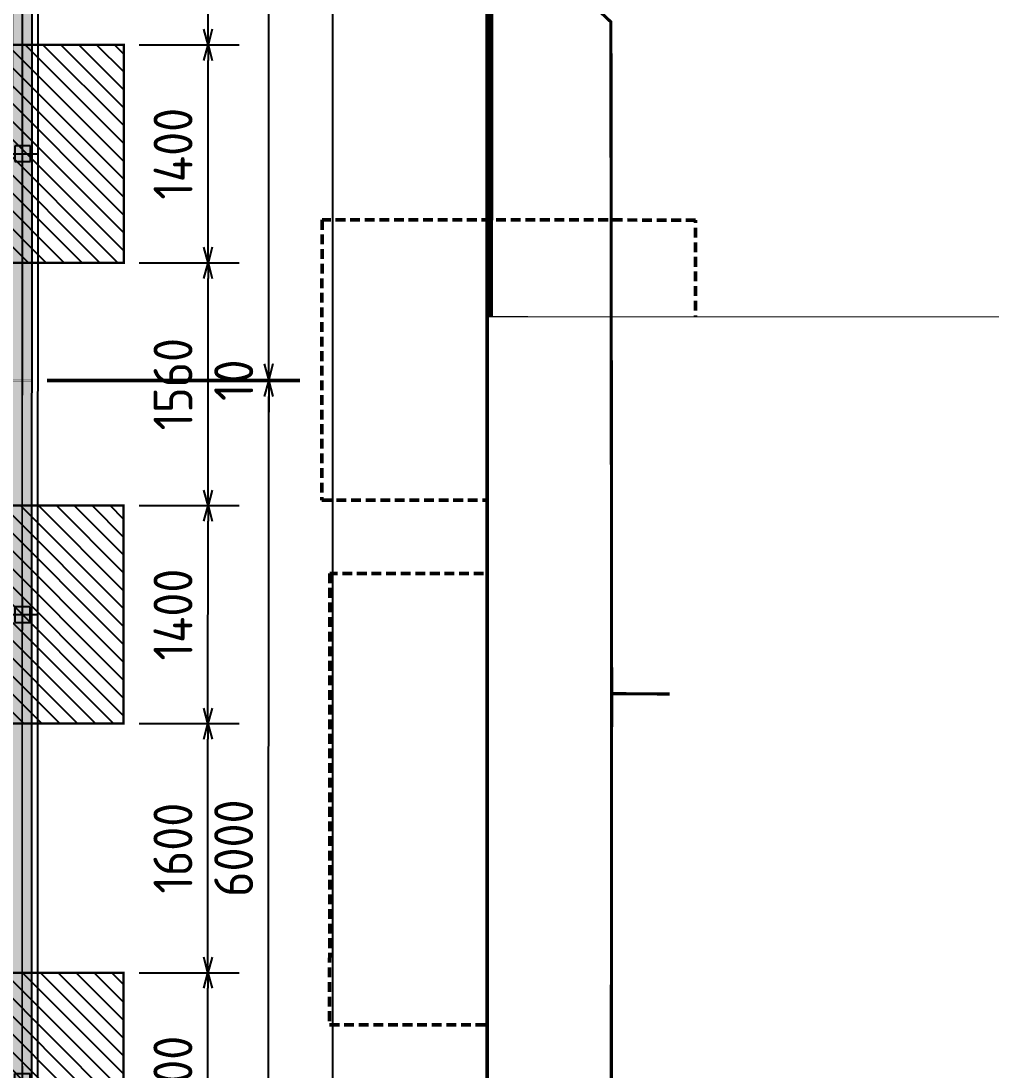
# Model space of a CAD drawing. Header units: centimetres. Extents: x -6122352 to 6876996, y -1694241 to 2592194.
# Drawn here: x 218930 to 225161, y -28529 to -21785 of the extents above; entities that cross this region are included whole.
import ezdxf
from ezdxf.xclip import XClip

# ---------------------------------------------------------------- set-up
doc = ezdxf.new("R2010")
doc.units = ezdxf.units.CM
doc.header["$MEASUREMENT"] = 0
doc.header["$XCLIPFRAME"] = 2
doc.header["$PDMODE"] = 66
doc.header["$PDSIZE"] = 100
for name, pattern in [('CENTER', [2, 1.25, -0.25, 0.25, -0.25]), ('DASHED2', [0.375, 0.25, -0.125]), ('XR-AR-END-SETTING OUT PLAN$0$23261-XR-AR-SI-GF$0$HIDDEN', [0.375, 0.25, -0.125]), ('XR-AR-END-SETTING OUT PLAN$0$23585-XR-AR-END-GROUND FLOOR$0$23261-XR-AR-SI-GF$0$HIDDEN', [0.375, 0.25, -0.125]), ('XR-AR-END-SETTING OUT PLAN$0$23585-XR-AR-END-GROUND FLOOR$0$945-4P-1-101-GROUND FLOOR PLAN$0$XR-MIDDLE-GROUND FLOOR PLAN$0$HIDDEN2', [0.1875, 0.125, -0.0625]), ('XR-AR-END-SETTING OUT PLAN$0$23585-XR-AR-END-GROUND FLOOR$0$XR-END-GROUND FLOOR PLAN$0$HIDDEN2', [0.1875, 0.125, -0.0625])]:
    doc.linetypes.add(name, pattern=pattern)
doc.layers.get('Defpoints').update_dxf_attribs({"color": 255, "linetype": 'CENTER'})
for name, color, linetype in [('00-MI-DIM', 7, 'Continuous'), ('23585-XR-AR-BOUNDARY WALLS AND SETBACKS$0$setback', 7, 'XR-AR-END-SETTING OUT PLAN$0$23261-XR-AR-SI-GF$0$HIDDEN'), ('@MI-FOOTINGS', 7, 'Continuous'), ('@MI-MEP', 7, 'Continuous'), ('@MI-REF LAYER', 7, 'Continuous'), ('@MI-TYPE-02', 6, 'Continuous'), ('B_TH_4', 7, 'Continuous'), ('XR-AR-END-SETTING OUT PLAN$0$23585-XR-AR-END-GROUND FLOOR$0$A-Flor-Strs', 1, 'Continuous')]:
    doc.layers.add(name, color=color, linetype=linetype)
doc.layers.add('08-Compound Wall-2', color=6, linetype='Continuous', lineweight=25, true_color=0xff00ff)
doc.layers.add('23585-XR-AR-DAMAC PLOT LIMITS$0$1-End units', color=7, linetype='Continuous', lineweight=5, true_color=0xf8991e)
for name, color, linetype, lineweight in [('@ Foundations', 4, 'DASHED2', 50), ('A-ANNO-TEXT', 3, 'Continuous', 25), ('XR-AR-END-SETTING OUT PLAN$0$23585-XR-AR-END-GROUND FLOOR$0$A-DOOR-FULL', 1, 'Continuous', 9), ('XR-AR-END-SETTING OUT PLAN$0$23585-XR-AR-END-GROUND FLOOR$0$A-FLOR-OVHD', 9, 'XR-AR-END-SETTING OUT PLAN$0$23585-XR-AR-END-GROUND FLOOR$0$23261-XR-AR-SI-GF$0$HIDDEN', 15), ('XR-AR-END-SETTING OUT PLAN$0$23585-XR-AR-END-GROUND FLOOR$0$A-GLAZ-SILL', 8, 'Continuous', 5), ('XR-AR-END-SETTING OUT PLAN$0$23585-XR-AR-END-GROUND FLOOR$0$A-GLAZ-WNDO', 232, 'Continuous', 9), ('XR-AR-END-SETTING OUT PLAN$0$23585-XR-AR-END-GROUND FLOOR$0$A-WALL', 7, 'Continuous', 30), ('XR-AR-END-SETTING OUT PLAN$0$23585-XR-AR-END-GROUND FLOOR$0$S-COLS', 51, 'Continuous', 40), ('XR-AR-END-SETTING OUT PLAN$0$23585-XR-AR-END-GROUND FLOOR$0$S-COLS-PATT', 8, 'Continuous', 5)]:
    doc.layers.add(name, color=color, linetype=linetype, lineweight=lineweight)
doc.styles.add('Schueco-BEMSTIL', font='isocpeur.ttf', dxfattribs={"width": 0.9})
doc.dimstyles.new('MI- JWC-TXT-2.5 MM', dxfattribs={"dimscale": 1.5, "dimtxt": 2.5, "dimasz": 1, "dimexe": 2, "dimexo": 1, "dimgap": 1, "dimtad": 1, "dimdec": 0, "dimdsep": 46, "dimtxsty": 'Schueco-BEMSTIL', "dimblk": 'OPEN30', "dimcen": 0, "dimdle": 2, "dimclrd": 140, "dimclre": 8, "dimclrt": 40, "dimadec": 0, "dimazin": 2, "dimtfac": 1, "dimtdec": 0, "dimtix": 1, "dimtmove": 2, "dimatfit": 3, "dimldrblk": 'OPEN', "dimfxl": 2, "dimlwd": -1, "dimlwe": -1, "dimarcsym": 0})

# ---------------------------------------------------------------- blocks, each defined once
blk = doc.blocks.new('23585-XR-AR-BOUNDARY WALLS AND SETBACKS')
at = {"layer": '08-Compound Wall-2'}
blk.add_lwpolyline([(496553.0610478169, 2769046.089837996), (496570.6823277748, 2769029.943587137), (496576.7961703418, 2769036.61605692), (496580.8495715794, 2769041.039658273), (496584.9029700587, 2769045.463456611), (496588.9565701969, 2769049.887456764), (496593.0097699189, 2769054.311056459), (496599.0550556211, 2769060.908403396), (496581.4341228426, 2769077.055282002)], dxfattribs=at)
at = {"layer": '23585-XR-AR-BOUNDARY WALLS AND SETBACKS$0$setback', "ltscale": 40, "const_width": 0.05}
blk.add_lwpolyline([(496580.6473652254, 2769073.976298682), (496576.4944421992, 2769069.443943275), (496572.4410719261, 2769065.019975719), (496568.3876262872, 2769060.59632591), (496564.3340242032, 2769056.172523637), (496560.2806491082, 2769051.748750815), (496556.1261357174, 2769047.214635852), (496570.5033332864, 2769034.040914127), (496574.6580102807, 2769038.575207643), (496578.7114474207, 2769042.998848177), (496582.7648017814, 2769047.422598367), (496586.8184059503, 2769051.846602918), (496590.8715976098, 2769056.270193815), (496595.0251845858, 2769060.803090301), (496580.6473652254, 2769073.976298682)], dxfattribs=at)
blk = doc.blocks.new('A$C9d9485f6')
at = {"layer": 'A-ANNO-TEXT', "rotation": 312.4881850805905}
blk.add_blockref('23585-XR-AR-BOUNDARY WALLS AND SETBACKS', (-2377088.534775567, -1504219.252137818), dxfattribs=at)
blk = doc.blocks.new('23585-XR-AR-DAMAC PLOT LIMITS')
at = {"layer": '23585-XR-AR-DAMAC PLOT LIMITS$0$1-End units', "color": 251, "true_color": 0x636466}
for points in [[(496570.6885000002, 2769029.802300001), (496552.9933000002, 2769046.015900001), (496559.1747000003, 2769052.7621), (496576.8699000003, 2769036.5485)], [(496564.5071, 2769023.0559), (496546.8119000001, 2769039.2697), (496552.9933000002, 2769046.015900001), (496570.6885000002, 2769029.802300001)]]:
    blk.add_lwpolyline(points, close=True, dxfattribs=at)
blk = doc.blocks.new('A$Cf093b529')
at = {"layer": 'A-ANNO-TEXT'}
blk.add_blockref('23585-XR-AR-DAMAC PLOT LIMITS', (-495391.9901121984, -2768603.441896566), dxfattribs=at)
blk = doc.blocks.new('*U35')
for points in [[(91, -5.684341886080801e-14), (41, -5.684341886080801e-14), (41, 1021), (91, 1021)], [(0, 0), (38, -5.684341886080801e-14), (38, -50), (50, -50), (50, -249.999999999997), (0, -249.999999999997)], [(1100, 2.842170943040401e-14), (1062, -2.842170943040401e-14), (1062, -49.99999999999997), (1050, -49.99999999999997), (1050, -249.999999999997), (1100, -249.999999999997)]]:
    blk.add_lwpolyline(points, close=True)
at = {"color": 8, "linetype": 'XR-AR-END-SETTING OUT PLAN$0$23585-XR-AR-END-GROUND FLOOR$0$XR-END-GROUND FLOOR PLAN$0$HIDDEN2'}
blk.add_arc((41, -5.684341886080801e-14), 1021, 1.594950045944486e-15, 90, dxfattribs=at)
at = {"layer": 'XR-AR-END-SETTING OUT PLAN$0$23585-XR-AR-END-GROUND FLOOR$0$A-GLAZ-SILL', "linetype": 'XR-AR-END-SETTING OUT PLAN$0$23585-XR-AR-END-GROUND FLOOR$0$945-4P-1-101-GROUND FLOOR PLAN$0$XR-MIDDLE-GROUND FLOOR PLAN$0$HIDDEN2', "ltscale": 3}
blk.add_lwpolyline([(0, 0), (1100, 0), (1100, -249.999999999997), (0, -249.999999999997)], close=True, dxfattribs=at)
blk = doc.blocks.new('*U37')
for points in [[(91, -5.684341886080801e-14), (41, -5.684341886080801e-14), (41, 1021), (91, 1021)], [(0, 0), (38, -5.684341886080801e-14), (38, -50), (50, -50), (50, -109.9999999801787), (0, -109.9999999801787)], [(1100, 2.842170943040401e-14), (1062, -2.842170943040401e-14), (1062, -49.99999999999997), (1050, -49.99999999999997), (1050, -109.9999999801786), (1100, -109.9999999801786)]]:
    blk.add_lwpolyline(points, close=True)
at = {"color": 8, "linetype": 'XR-AR-END-SETTING OUT PLAN$0$23585-XR-AR-END-GROUND FLOOR$0$XR-END-GROUND FLOOR PLAN$0$HIDDEN2'}
blk.add_arc((41, -5.684341886080801e-14), 1021, 1.594950045944486e-15, 90, dxfattribs=at)
at = {"layer": 'XR-AR-END-SETTING OUT PLAN$0$23585-XR-AR-END-GROUND FLOOR$0$A-GLAZ-SILL', "linetype": 'XR-AR-END-SETTING OUT PLAN$0$23585-XR-AR-END-GROUND FLOOR$0$945-4P-1-101-GROUND FLOOR PLAN$0$XR-MIDDLE-GROUND FLOOR PLAN$0$HIDDEN2', "ltscale": 3}
blk.add_lwpolyline([(0, 0), (1100, 0), (1100, -109.9999999801786), (0, -109.9999999801786)], close=True, dxfattribs=at)
blk = doc.blocks.new('XR-AR-END-SETTING OUT PLAN$0$23585-XR-AR-END-GROUND FLOOR$0$A$C75a8815d')
at = {"layer": 'XR-AR-END-SETTING OUT PLAN$0$23585-XR-AR-END-GROUND FLOOR$0$S-COLS', "color": 252, "lineweight": 30}
for points in [[(-0.02841067314147949, 3499.999932765961), (-0.02841019630432129, 2699.999933242798), (249.9715893268585, 2699.999932765961), (249.9715902805328, 3499.999933004379)], [(3.814697265625e-06, 0.001664876937866211), (3.814697265625e-06, 550.001665353775), (250.0000038146973, 550.0016646385193), (250.0000038146973, 0.001665115356445312)]]:
    blk.add_lwpolyline(points, close=True, dxfattribs=at)
blk = doc.blocks.new('XR-AR-END-SETTING OUT PLAN')
at = {"layer": 'XR-AR-END-SETTING OUT PLAN$0$23585-XR-AR-END-GROUND FLOOR$0$A-FLOR-OVHD', "color": 8}
blk.add_line((3200.106140449643, 10249.99855422974), (3200.106631532311, 8999.99834060669), dxfattribs=at)
at = {"layer": 'XR-AR-END-SETTING OUT PLAN$0$23585-XR-AR-END-GROUND FLOOR$0$A-FLOR-OVHD', "color": 8, "ltscale": 5}
for p, q in [((4150.149359419942, 9210.30683708191), (3250.158987239003, 9610.350899219513)), ((3250.158987298608, 9210.306836605072), (4150.149360194802, 9610.350899219513))]:
    blk.add_line(p, q, dxfattribs=at)
blk.add_lwpolyline([(3250.158987298608, 9210.306836605072), (4150.149359419942, 9210.30683708191), (4150.149360194802, 9610.350899219513), (3250.158987239003, 9610.350899219513)], close=True, dxfattribs=at)
at = {"layer": 'XR-AR-END-SETTING OUT PLAN$0$23585-XR-AR-END-GROUND FLOOR$0$A-Flor-Strs', "color": 8}
for p, q in [((3000.102111771703, 10249.9985537529), (3000.102079167962, 8999.993498325348)), ((3300.102112427354, 10249.99855422974), (3300.102079108357, 8999.99349784851)), ((3300.102093592286, 9549.99603509903), (3171.357380345464, 9681.451865673065)), ((3000.102095738053, 9549.996026039124), (3300.102093592286, 9549.99603509903)), ((3300.102093592286, 9549.99603509903), (3171.35738016665, 9418.540202617645))]:
    blk.add_line(p, q, dxfattribs=at)
at = {"layer": 'XR-AR-END-SETTING OUT PLAN$0$23585-XR-AR-END-GROUND FLOOR$0$A-GLAZ-SILL', "color": 8}
blk.add_line((3250.100986972451, 6049.997144699097), (3250.10133947432, 8199.998291492462), dxfattribs=at)
at = {"layer": 'XR-AR-END-SETTING OUT PLAN$0$23585-XR-AR-END-GROUND FLOOR$0$A-GLAZ-WNDO', "color": 8}
for p, q in [((3000.101339235902, 8199.998291015625), (3000.101339116693, 8149.998291015625)), ((3150.100986912847, 6099.997143745422), (3150.101339116693, 8199.998291015625)), ((3150.101339116693, 8199.998291015625), (3150.101339295506, 8149.998290538788)), ((3150.101339295506, 8149.998290538788), (3000.101339116693, 8149.998291015625)), ((3000.101213410497, 7447.998108863831), (3000.101213350892, 7497.998109340668)), ((3000.101213350892, 7497.998109340668), (3150.101213827729, 7497.998108386993)), ((3150.101213827729, 7497.998108386993), (3150.101213887334, 7447.998108863831)), ((3150.101213887334, 7447.998108863831), (3000.101213410497, 7447.998108863831)), ((3000.100987270474, 6746.998107910156), (3000.100986436009, 6796.998108863831)), ((3000.100986436009, 6796.998108863831), (3150.100987270474, 6796.998108863831)), ((3150.100986376405, 6746.998108863831), (3000.100987270474, 6746.998107910156)), ((3150.100987270474, 6796.998108863831), (3150.100986376405, 6746.998108863831)), ((3000.100986972451, 6049.997144699097), (3000.100986972451, 6099.997144699097)), ((3000.100986972451, 6099.997144699097), (3150.100986912847, 6099.997143745422)), ((3150.100986912847, 6099.997143745422), (3150.100987151265, 6049.997144699097)), ((3000.100986972451, 6049.997144699097), (3250.100986972451, 6049.997144699097))]:
    blk.add_line(p, q, dxfattribs=at)
for points in [[(3250.122793927789, 8199.997313976288), (3000.101339235902, 8199.998291015625)], [(3000.101213350892, 7497.998109340668), (3000.101339116693, 8149.998291015625)], [(3050.101339116693, 8149.998291015625), (3050.101213350892, 7497.998108863831)], [(3000.100986972451, 6099.997144699097), (3000.101213410497, 7447.998108863831)], [(3050.101213291287, 7447.998109340668), (3050.100986912847, 6796.998107910156)], [(3050.100986853242, 6746.998108386993), (3050.1009863168, 6099.997145175934)]]:
    blk.add_lwpolyline(points, dxfattribs=at)
at = {"layer": 'XR-AR-END-SETTING OUT PLAN$0$23585-XR-AR-END-GROUND FLOOR$0$A-WALL', "color": 8}
blk.add_lwpolyline([(3850.106042101979, 10500.01968860626), (5750.107330158353, 10500.00084400177), (5750.107415214181, 10250.00188541412), (4790.107357934117, 10249.9985537529), (4790.107358291745, 10149.99855566025), (4540.107357993722, 10149.99855566025), (4540.10735835135, 10249.9985537529), (3000.102095916867, 10249.99855327606), (3000.102079048753, 11999.99910259247), (3250.104392960668, 11999.99910163879), (3250.104392841458, 11100.02067995071), (3850.106042161584, 11100.02068090439), (3850.10604198277, 10499.99947547913)], dxfattribs=at)
for points in [[(4790.1072358042, 8749.999267578125), (3250.101112738252, 8749.997854709625), (3250.123472645879, 8199.998291492462), (3000.123275354505, 8199.998291015625), (3000.100934281945, 8999.998242855072), (4540.107388034463, 8999.998847484589), (4540.107358470559, 9049.998554706573), (4790.107358232141, 9049.99855518341)], [(5650.11106570065, 8750.000054359436), (4790.107256367803, 8749.999291419983), (4790.107256188989, 8850.000108718872), (5650.111065641046, 8850.001082897186)], [(3250.12934859097, 5750.006791114807), (3250.100409820676, 5750.006854534149), (3250.100986972451, 6049.997144699097), (3000.129348531365, 6049.997144699097), (3000.129348650575, 5499.999974727631), (3250.129348769784, 5500.006791591644)], [(3250.129348710179, 5499.998108386993), (7760.105232134461, 5500.00174665451), (7760.105232253671, 5750.00045633316), (3250.129348531365, 5749.997789859772)]]:
    blk.add_lwpolyline(points, close=True, dxfattribs=at)
at = {"layer": 'XR-AR-END-SETTING OUT PLAN$0$23585-XR-AR-END-GROUND FLOOR$0$A-DOOR-FULL', "color": 8, "xscale": -1, "rotation": 270}
blk.add_blockref('*U35', (4790.107358232141, 9049.99855518341), dxfattribs=at)
at = {"layer": 'XR-AR-END-SETTING OUT PLAN$0$23585-XR-AR-END-GROUND FLOOR$0$A-DOOR-FULL', "color": 8, "xscale": 0.9090909090912127, "yscale": 0.9090909090912127, "zscale": 0.9090909090912127, "rotation": 179.9999999999999}
blk.add_blockref('*U37', (6650.111066237092, 8750.001082897186), dxfattribs=at)
at = {"layer": 'XR-AR-END-SETTING OUT PLAN$0$23585-XR-AR-END-GROUND FLOOR$0$S-COLS-PATT', "color": 8}
blk.add_blockref('XR-AR-END-SETTING OUT PLAN$0$23585-XR-AR-END-GROUND FLOOR$0$A$C75a8815d', (3000.129344239831, 5499.998310089111), dxfattribs=at)
blk = doc.blocks.new('END UNIT')
at = {"xscale": 0.001, "yscale": 0.001, "zscale": 0.001}
blk.add_blockref('XR-AR-END-SETTING OUT PLAN', (-9.150201729830158, 0), dxfattribs=at)
blk = doc.blocks.new('TH_4')
at = {"xscale": -1}
blk.add_blockref('END UNIT', (495826.3053798428, 2769130.514097063), dxfattribs=at)
blk = doc.blocks.new('A$C780da55d')
at = {"layer": 'B_TH_4', "xscale": 1.000039159572381, "yscale": 1.000039159572381, "zscale": 1.000039159572381}
blk.add_blockref('TH_4', (-495814.0704651335, -2769239.302089663), dxfattribs=at)
blk = doc.blocks.new('23585-XR-AR-MALDIVE-2$0$TH_4')
blk.add_blockref('A$C780da55d', (495794.655359471, 2769130.864096801))
at = {"layer": '@ Foundations', "linetype": 'DASHED2', "ltscale": 0.25}
for points in [[(495831.1802292943, 2769137.659569025), (495833.4802292943, 2769137.659569025), (495833.4802292943, 2769140.559569024), (495831.1802292943, 2769140.559569024)], [(495833.5302292943, 2769135.389569025), (495833.5302292943, 2769137.189569024), (495831.1302292944, 2769137.189569024), (495831.1302292944, 2769135.389569025)]]:
    blk.add_lwpolyline(points, close=True, dxfattribs=at)
blk = doc.blocks.new('A$Ce1b57c37')
at = {"color": 1, "true_color": 0xeb0000, "const_width": 0.009999999999999998}
blk.add_lwpolyline([(33.14809512952343, 3.175623714923859e-05), (27.1480902954936, 2.741534262895584e-05), (21.14795034984127, 0.0001705361064523458), (15.1480929767713, 0.0003013100940734148), (9.147940682712942, 0.0001618568785488605), (0.0007176180370151997, 0.0002176063135266304), (0, 24.00040909252129), (9.14820589730516, 24.00016884296201), (15.14792815688998, 24.00018552900292), (21.1482155630365, 24.00017752288841), (27.148220396135, 24.00018186192028), (33.1480777701363, 24.00005108956248), (42.29799145227298, 24.00001933355816), (42.29800881072879, -2.328306436538696e-10)], close=True, dxfattribs=at)
blk = doc.blocks.new('A$C13dde150')
at = {"color": 1, "true_color": 0xeb0000, "const_width": 0.009999999999999998}
blk.add_lwpolyline([(33.15021809656173, 0.0001124746631830931), (27.15021326486021, 7.498334161937237e-05), (21.15020843036473, 3.749155439436436e-05), (15.15020359819755, 2.328306436538696e-10), (9.150063649751246, 0.0001099668443202972), (0.0001499662175774574, 9.116600267589092e-05), (4.656612873077393e-10, 24.00011049862951), (9.150061142165214, 24.0002644143533), (15.15006597619504, 24.00030190637335), (21.15020592324436, 24.00019193836488), (27.15021075727418, 24.0002294301521), (33.15021558944136, 24.00026692147367), (42.29998181248084, 24.00015060743317), (42.3001317800954, 0.000131275737658143)], close=True, dxfattribs=at)
blk = doc.blocks.new('A$C112ef4d4')
at = {"color": 1, "true_color": 0xeb0000, "const_width": 0.01}
blk.add_lwpolyline([(37.1698325475445, -20.28184755099937), (31.16982771351468, -20.28185189189389), (25.16968776786234, -20.28170877089724), (19.16983039479237, -20.28157799737528), (13.16967810073402, -20.28171745035797), (4.022455036058091, -20.281661700923), (4.021737418021075, 3.718529785517603), (13.16994331532624, 3.71828953595832), (19.16966557491105, 3.718306221533567), (25.16995298105758, 3.718298215884715), (31.16995781415608, 3.71830255491659), (37.16981518815737, 3.718171782325953), (46.31972887029406, 3.718140026554465), (46.31974622921553, -20.28187930723652)], close=True, dxfattribs=at)
blk = doc.blocks.new('A$Cf127e03c')
at = {"color": 1, "true_color": 0xeb0000, "const_width": 0.01}
blk.add_lwpolyline([(33.1502180963289, 1.061272465158254), (27.15021326416172, 1.06123497383669), (21.15020842989907, 1.061197482049465), (15.15020359773189, 1.061159990727901), (9.150063649518415, 1.061269957572222), (0.0001499659847468138, 1.061251156497747), (0, 25.06127048935741), (9.150061142165214, 25.06142440484837), (15.15006597596221, 25.06146189710125), (21.15020592254587, 25.06135192885995), (27.15021075680852, 25.06138942064717), (33.15021558920853, 25.06142691196874), (42.29998181224801, 25.06131059816107), (42.30013177986257, 1.061291266232729)], close=True, dxfattribs=at)
blk = doc.blocks.new('_Open30')
at = {"color": 0, "linetype": 'ByBlock', "lineweight": -2}
for p, q in [((-1, 0.26794919), (0, 0)), ((0, 0), (-1, -0.26794919)), ((0, 0), (-1, 0))]:
    blk.add_line(p, q, dxfattribs=at)
blk = doc.blocks.new('*D969')
at = {"layer": '00-MI-DIM', "color": 8, "transparency": 16777216}
for p, q in [((436954.0152528339, -155180.2610541204), (438577.6375002023, -155180.5519623827)), ((436952.9402184869, -161180.2609578122), (438576.5624659396, -161180.5518660744))]:
    blk.add_line(p, q, dxfattribs=at)
at = {"layer": '00-MI-DIM', "color": 140, "transparency": 16777216}
blk.add_line((438376.5803863876, -161080.5160332042), (438377.6195861748, -155280.5161263021), dxfattribs=at)
at = {"layer": 'Defpoints', "color": 0, "transparency": 16777216}
for p in [(436854.015254439, -155180.2431368827), (438377.6375034126, -155180.5161279073), (436852.940220092, -161180.2430405745)]:
    blk.add_point(p, dxfattribs=at)
at = {"layer": '00-MI-DIM', "color": 140, "transparency": 16777216, "xscale": 100, "yscale": 100, "zscale": 100}
for p, rotation in [((438377.6375034126, -155180.5161279073), 89.98973417893167), ((438376.5624691499, -161180.516031599), 269.9897341789317)]:
    blk.add_blockref('_Open30', p, dxfattribs=dict(at, rotation=rotation))
at = {"layer": '00-MI-DIM', "color": 40, "transparency": 16777216, "insert": (438152.0999898928, -158180.4757659896), "char_height": 250, "attachment_point": 5, "rotation": 89.98973417893166, "style": 'Schueco-BEMSTIL'}
blk.add_mtext('6000', dxfattribs=at)
blk = doc.blocks.new('_Open')
at = {"color": 0, "linetype": 'ByBlock', "lineweight": -2}
for p, q in [((-1, 0.1666666666666667), (0, 0)), ((-1, -0.1666666666666667), (0, 0)), ((0, 0), (-1, 0))]:
    blk.add_line(p, q, dxfattribs=at)
blk = doc.blocks.new('*D970')
at = {"layer": '00-MI-DIM', "color": 140, "transparency": 16777216}
for p, q in [((438377.6572124162, -155070.5161296729), (438377.6751296539, -154970.5161312781)), ((438377.6375034548, -155180.5161279073), (438377.6392951785, -155170.5161280678)), ((438377.619586217, -155280.5161263021), (438377.6016689793, -155380.516124697))]:
    blk.add_line(p, q, dxfattribs=at)
at = {"layer": '00-MI-DIM', "color": 8, "transparency": 16777216}
for p, q in [((436954.0170445581, -155170.2610542809), (438577.6392919683, -155170.5519625432)), ((436954.015252834, -155180.2610541204), (438577.6375002445, -155180.5519623827))]:
    blk.add_line(p, q, dxfattribs=at)
at = {"layer": 'Defpoints', "color": 0, "transparency": 16777216}
for p in [(436854.0170461632, -155170.2431370432), (438377.6392951785, -155170.5161280678), (436854.0152544391, -155180.2431368827)]:
    blk.add_point(p, dxfattribs=at)
at = {"layer": '00-MI-DIM', "color": 140, "transparency": 16777216, "xscale": 100, "yscale": 100, "zscale": 100}
for p, rotation in [((438377.6392951785, -155170.5161280678), 269.9897341789317), ((438377.6375034548, -155180.5161279073), 89.98973417893167)]:
    blk.add_blockref('_Open30', p, dxfattribs=dict(at, rotation=rotation))
at = {"layer": '00-MI-DIM', "color": 40, "transparency": 16777216, "insert": (438152.6384029282, -155175.4758142027), "char_height": 250, "attachment_point": 5, "rotation": 89.98973417893166, "style": 'Schueco-BEMSTIL'}
blk.add_mtext('10', dxfattribs=at)
blk = doc.blocks.new('*D971')
at = {"layer": '00-MI-DIM', "color": 8, "transparency": 16777216}
for p, q in [((436955.3637810465, -149270.2052058329), (438578.6964190672, -149270.4960622052)), ((436954.017044558, -155170.261054281), (438577.6392920095, -155170.5519625432))]:
    blk.add_line(p, q, dxfattribs=at)
at = {"layer": '00-MI-DIM', "color": 140, "transparency": 16777216}
blk.add_line((438377.6572124575, -155070.516129673), (438378.6785050397, -149370.4602261246), dxfattribs=at)
at = {"layer": 'Defpoints', "color": 0, "transparency": 16777216}
for p in [(436855.3637826517, -149270.1872885952), (438378.6964222774, -149270.4602277298), (436854.0170461631, -155170.2431370433)]:
    blk.add_point(p, dxfattribs=at)
at = {"layer": '00-MI-DIM', "color": 140, "transparency": 16777216, "xscale": 100, "yscale": 100, "zscale": 100}
for p, rotation in [((438378.6964222774, -149270.4602277298), 89.98973417893167), ((438377.6392952198, -155170.5161280678), 269.9897341789317)]:
    blk.add_blockref('_Open30', p, dxfattribs=dict(at, rotation=rotation))
at = {"layer": '00-MI-DIM', "color": 40, "transparency": 16777216, "insert": (438153.1678623602, -152220.4478641353), "char_height": 250, "attachment_point": 5, "rotation": 89.98973417893166, "style": 'Schueco-BEMSTIL'}
blk.add_mtext('5900', dxfattribs=at)
blk = doc.blocks.new('*D972')
at = {"layer": '00-MI-DIM', "color": 8, "transparency": 16777216}
for p, q in [((436895.3779130885, -149271.1944580374), (438990.7380413861, -149271.5698886985)), ((436886.5042159107, -197271.618946779), (438982.1376910816, -197271.9944264163))]:
    blk.add_line(p, q, dxfattribs=at)
at = {"layer": '00-MI-DIM', "color": 140, "transparency": 16777216}
blk.add_line((438782.1556115296, -197171.958593546), (438790.7201273586, -149371.534052618), dxfattribs=at)
at = {"layer": 'Defpoints', "color": 0, "transparency": 16777216}
for p in [(436795.3779146937, -149271.1765407997), (438790.7380445963, -149271.5340542231), (436786.5042175158, -197271.6010295413)]:
    blk.add_point(p, dxfattribs=at)
at = {"layer": '00-MI-DIM', "color": 140, "transparency": 16777216, "xscale": 100, "yscale": 100, "zscale": 100}
for p, rotation in [((438790.7380445963, -149271.5340542231), 89.98973417893167), ((438782.1376942919, -197271.9585919409), 269.9897341789317)]:
    blk.add_blockref('_Open30', p, dxfattribs=dict(at, rotation=rotation))
at = {"layer": '00-MI-DIM', "color": 40, "transparency": 16777216, "insert": (438561.4378730557, -173271.7060092971), "char_height": 250, "attachment_point": 5, "rotation": 89.98973417893166, "style": 'Schueco-BEMSTIL'}
blk.add_mtext('48000', dxfattribs=at)
blk = doc.blocks.new('T2-FOOTING PLAN')
at = {"layer": '@MI-FOOTINGS', "transparency": 33554679}
h = blk.add_hatch(dxfattribs=at)
h.set_pattern_fill('ANSI31', color=8, scale=650)
h.set_pattern_definition([(45, (0, 0), (-57.45242597140699, 57.45242597140699), [])])
h.paths.add_polyline_path([(-700, 650), (700, 650), (700, -650), (-700, -650)])
at = {"layer": '@MI-FOOTINGS', "color": 160, "true_color": 0x3340f0, "const_width": 15}
blk.add_lwpolyline([(-700, 650), (700, 650), (700, -650), (-700, -650)], close=True, dxfattribs=at)
at = {"layer": '@MI-FOOTINGS', "color": 30}
blk.add_point((0, 0), dxfattribs=at)
blk = doc.blocks.new('*D979')
at = {"layer": '00-MI-DIM', "color": 8, "transparency": 16777216}
for p, q in [((437544.9368868746, -158980.3670259081), (438186.7976774952, -158980.4820296336)), ((437544.686045527, -160380.3670034362), (438186.5468361672, -160380.4820071617))]:
    blk.add_line(p, q, dxfattribs=at)
at = {"layer": '00-MI-DIM', "color": 140, "transparency": 16777216}
blk.add_line((437986.5647566152, -160280.4461742914), (437986.7797634677, -159080.446193553), dxfattribs=at)
at = {"layer": 'Defpoints', "color": 0, "transparency": 16777216}
for p in [(437444.9368884797, -158980.3491086704), (437986.7976807054, -158980.4461951581), (437444.6860471321, -160380.3490861985)]:
    blk.add_point(p, dxfattribs=at)
at = {"layer": '00-MI-DIM', "color": 140, "transparency": 16777216, "xscale": 100, "yscale": 100, "zscale": 100}
for p, rotation in [((437986.7976807054, -158980.4461951581), 89.98973417893167), ((437986.5468393775, -160380.4461726863), 269.9897341789317)]:
    blk.add_blockref('_Open30', p, dxfattribs=dict(at, rotation=rotation))
at = {"layer": '00-MI-DIM', "color": 40, "transparency": 16777216, "insert": (437761.672263653, -159680.4058701373), "char_height": 250, "attachment_point": 5, "rotation": 89.98973417893166, "style": 'Schueco-BEMSTIL'}
blk.add_mtext('1400', dxfattribs=at)
blk = doc.blocks.new('*D980')
at = {"layer": '00-MI-DIM', "color": 8, "transparency": 16777216}
for p, q in [((437545.225078493, -157380.3670050876), (438187.0843533294, -157380.4820085415)), ((437544.9368868746, -158980.3670259081), (438186.7976775177, -158980.4820296336))]:
    blk.add_line(p, q, dxfattribs=at)
at = {"layer": '00-MI-DIM', "color": 140, "transparency": 16777216}
blk.add_line((437986.8155979657, -158880.4461967633), (437987.066439302, -157480.4461724609), dxfattribs=at)
at = {"layer": 'Defpoints', "color": 0, "transparency": 16777216}
for p in [(437445.2250800981, -157380.3490878499), (437987.0843565397, -157380.446174066), (437444.9368884797, -158980.3491086704)]:
    blk.add_point(p, dxfattribs=at)
at = {"layer": '00-MI-DIM', "color": 140, "transparency": 16777216, "xscale": 100, "yscale": 100, "zscale": 100}
for p, rotation in [((437987.0843565397, -157380.446174066), 89.98973417893167), ((437986.797680728, -158980.4461951582), 269.9897341789317)]:
    blk.add_blockref('_Open30', p, dxfattribs=dict(at, rotation=rotation))
at = {"layer": '00-MI-DIM', "color": 40, "transparency": 16777216, "insert": (437761.9410222454, -158180.4058708272), "char_height": 250, "attachment_point": 5, "rotation": 89.98973417893166, "style": 'Schueco-BEMSTIL'}
blk.add_mtext('1600', dxfattribs=at)
blk = doc.blocks.new('*D981')
at = {"layer": '00-MI-DIM', "color": 8, "transparency": 16777216}
for p, q in [((437545.4759198404, -155980.3670275596), (438187.3351946769, -155980.4820310134)), ((437545.2250784929, -157380.3670050876), (438187.084353349, -157380.4820085415))]:
    blk.add_line(p, q, dxfattribs=at)
at = {"layer": '00-MI-DIM', "color": 140, "transparency": 16777216}
blk.add_line((437987.102273797, -157280.4461756712), (437987.3172806495, -156080.4461949329), dxfattribs=at)
at = {"layer": 'Defpoints', "color": 0, "transparency": 16777216}
for p in [(437445.4759214456, -155980.3491103218), (437987.3351978872, -155980.446196538), (437445.225080098, -157380.3490878499)]:
    blk.add_point(p, dxfattribs=at)
at = {"layer": '00-MI-DIM', "color": 140, "transparency": 16777216, "xscale": 100, "yscale": 100, "zscale": 100}
for p, rotation in [((437987.3351978872, -155980.446196538), 89.98973417893167), ((437987.0843565593, -157380.446174066), 269.9897341789317)]:
    blk.add_blockref('_Open30', p, dxfattribs=dict(at, rotation=rotation))
at = {"layer": '00-MI-DIM', "color": 40, "transparency": 16777216, "insert": (437762.2097808348, -156680.4058715171), "char_height": 250, "attachment_point": 5, "rotation": 89.98973417893166, "style": 'Schueco-BEMSTIL'}
blk.add_mtext('1400', dxfattribs=at)
blk = doc.blocks.new('*D982')
at = {"layer": '00-MI-DIM', "color": 8, "transparency": 16777216}
for p, q in [((437545.8986330825, -154420.8391275188), (438187.6146190289, -154420.9541052993)), ((437545.4759198405, -155980.3670275595), (438187.3351946988, -155980.4820310134))]:
    blk.add_line(p, q, dxfattribs=at)
at = {"layer": '00-MI-DIM', "color": 140, "transparency": 16777216}
blk.add_line((437987.3531151467, -155880.4461981431), (437987.5967050014, -154520.9182692187), dxfattribs=at)
at = {"layer": 'Defpoints', "color": 0, "transparency": 16777216}
for p in [(437445.8986346876, -154420.8212102811), (437987.6146222391, -154420.9182708239), (437445.4759214456, -155980.3491103218)]:
    blk.add_point(p, dxfattribs=at)
at = {"layer": '00-MI-DIM', "color": 140, "transparency": 16777216, "xscale": 100, "yscale": 100, "zscale": 100}
for p, rotation in [((437987.6146222391, -154420.9182708239), 89.98973417893167), ((437987.335197909, -155980.446196538), 269.9897341789317)]:
    blk.add_blockref('_Open30', p, dxfattribs=dict(at, rotation=rotation))
at = {"layer": '00-MI-DIM', "color": 40, "transparency": 16777216, "insert": (437762.4749136856, -155200.6419198961), "char_height": 250, "attachment_point": 5, "rotation": 89.98973417893166, "style": 'Schueco-BEMSTIL'}
blk.add_mtext('1560', dxfattribs=at)
blk = doc.blocks.new('*D983')
at = {"layer": '00-MI-DIM', "color": 8, "transparency": 16777216}
for p, q in [((437546.1494744301, -153020.8391499907), (438187.8654603764, -153020.9541277711)), ((437545.8986330825, -154420.8391275188), (438187.6146190485, -154420.9541052993))]:
    blk.add_line(p, q, dxfattribs=at)
at = {"layer": '00-MI-DIM', "color": 140, "transparency": 16777216}
blk.add_line((437987.6325394965, -154320.918272429), (437987.847546349, -153120.9182916906), dxfattribs=at)
at = {"layer": 'Defpoints', "color": 0, "transparency": 16777216}
for p in [(437446.1494760352, -153020.821232753), (437987.8654635867, -153020.9182932957), (437445.8986346876, -154420.8212102811)]:
    blk.add_point(p, dxfattribs=at)
at = {"layer": '00-MI-DIM', "color": 140, "transparency": 16777216, "xscale": 100, "yscale": 100, "zscale": 100}
for p, rotation in [((437987.8654635867, -153020.9182932957), 89.98973417893167), ((437987.6146222588, -154420.9182708238), 269.9897341789317)]:
    blk.add_blockref('_Open30', p, dxfattribs=dict(at, rotation=rotation))
at = {"layer": '00-MI-DIM', "color": 40, "transparency": 16777216, "insert": (437762.7400465343, -153720.877968275), "char_height": 250, "attachment_point": 5, "rotation": 89.98973417893166, "style": 'Schueco-BEMSTIL'}
blk.add_mtext('1400', dxfattribs=at)
blk = doc.blocks.new('*D984')
at = {"layer": '00-MI-DIM', "color": 8, "transparency": 16777216}
for p, q in [((437546.4376660485, -151420.8391291703), (438188.1521362107, -151420.9541066792)), ((437546.1494744302, -153020.8391499907), (438187.865460399, -153020.9541277712))]:
    blk.add_line(p, q, dxfattribs=at)
at = {"layer": '00-MI-DIM', "color": 140, "transparency": 16777216}
blk.add_line((437987.8833808469, -152920.9182949009), (437988.1342221833, -151520.9182705986), dxfattribs=at)
at = {"layer": 'Defpoints', "color": 0, "transparency": 16777216}
for p in [(437446.4376676537, -151420.8212119326), (437988.152139421, -151420.9182722037), (437446.1494760353, -153020.821232753)]:
    blk.add_point(p, dxfattribs=at)
at = {"layer": '00-MI-DIM', "color": 140, "transparency": 16777216, "xscale": 100, "yscale": 100, "zscale": 100}
for p, rotation in [((437988.152139421, -151420.9182722037), 89.98973417893167), ((437987.8654636092, -153020.9182932958), 269.9897341789317)]:
    blk.add_blockref('_Open30', p, dxfattribs=dict(at, rotation=rotation))
at = {"layer": '00-MI-DIM', "color": 40, "transparency": 16777216, "insert": (437763.0088051267, -152220.8779689649), "char_height": 250, "attachment_point": 5, "rotation": 89.98973417893166, "style": 'Schueco-BEMSTIL'}
blk.add_mtext('1600', dxfattribs=at)
blk = doc.blocks.new('T2-PARTITION WALL')
at = {"layer": '@MI-TYPE-02'}
h = blk.add_hatch(color=256, dxfattribs=at)
h.dxf.hatch_style = 1
h.paths.add_polyline_path([(-71.02508106571622, -42098.55009387963), (-68.87369340774603, -48000.4032188518), (51.12629905209178, -48000.44575863145), (48.97491139412159, -42098.59263365931)])
h.paths.add_polyline_path([(-68.89454710215796, -36088.55047151487), (-71.02153608424123, -42088.55009450795), (48.97845637565479, -42088.5926342876), (51.10544535767986, -36088.59301129446)])
h.paths.add_polyline_path([(-66.7640131386579, -30078.55084915002), (-68.89100212074118, -36078.55047214316), (51.10899033915484, -36078.59301192281), (53.23597932123812, -30078.59338892964)])
h.paths.add_polyline_path([(-64.63347917504143, -24068.55122678523), (-66.7604681570665, -30068.55084977832), (53.23952430277131, -30068.59338955799), (55.36651328485459, -24068.59376656482)])
h.paths.add_polyline_path([(-64.59134481713409, -23929.04480615037), (-63.51631047029514, -17929.04490245861), (56.48368760355515, -17929.06640314552), (55.40865325671621, -23929.06630683731)])
h.paths.add_polyline_path([(-63.51451874629129, -17919.04490261909), (-62.43948439945234, -11919.04499892736), (57.56051367439795, -11919.0664996143), (56.48547932755901, -17919.06640330606)])
h.paths.add_polyline_path([(-62.43769267533207, -11909.04499908781), (-61.36265832849313, -5909.045095396083), (58.63733974535717, -5909.066596083023), (57.56230539846001, -11909.06649977478)])
h.paths.add_polyline_path([(-61.36086660448927, -5899.04509555659), (-60.01430928823538, 0.01075290745939128), (59.98568878561491, -0.01074777948088013), (58.63913146936102, -5899.066596243531)])
at = {"layer": '@MI-TYPE-02', "const_width": 2.5}
for points in [[(-61.36086660448927, -5899.04509555659), (-60.01430928823538, 0.01075290745939128), (59.98568878561491, -0.01074777948088013), (58.63913146936102, -5899.066596243531)], [(-62.43769267533207, -11909.04499908781), (-61.36265832849313, -5909.045095396083), (58.63733974535717, -5909.066596083023), (57.56230539846001, -11909.06649977478)]]:
    blk.add_lwpolyline(points, close=True, dxfattribs=at)
at = {"layer": '@MI-FOOTINGS', "rotation": 89.98973417812736}
for p in [(0.6461511011584662, -4449.528218663094), (-0.02740348846418783, -7409.056096231885), (-0.5664364544209093, -10409.0560945805)]:
    blk.add_blockref('T2-FOOTING PLAN', p, dxfattribs=at)
at = {"layer": '00-MI-DIM'}
for base, p1, p2, picture, middle in [((1995.360129902663, -0.3575134233979043), (-8.87369717785623, -48000.42448874158), (0, 0), '*D972', (1766.059958362021, -24000.52946849744)), ((1192.77422472727, -2149.741731404043), (650.7715613415654, -3749.644691953297), (651.0597529599632, -2149.644671132854), '*D984', (967.6308904329504, -2949.70142816523)), ((1192.487548893017, -3749.741752496015), (650.520719993976, -5149.644669481379), (650.7715613414766, -3749.644691953232), '*D983', (967.3621318406076, -4449.701427475258)), ((1192.23670754544, -5149.741730024172), (650.0980067519428, -6709.172569522088), (650.5207199939483, -5149.644669481415), '*D982', (967.096998991941, -5929.465379096371)), ((1191.957283193527, -6709.269655738313), (649.8471654043439, -8109.172547050166), (650.0980067519027, -6709.172569522136), '*D981', (966.8318661411082, -7409.229330717437)), ((1191.706441846008, -8109.269633266355), (649.5589737860137, -9709.1725678707), (649.8471654044697, -8109.17254705017), '*D980', (966.5631075517158, -8909.229330027534)), ((1191.419766011755, -9709.269654358442), (649.3081324383871, -11109.17254539879), (649.5589737860042, -9709.172567870668), '*D979', (966.2943489593359, -10409.2293293376))]:
    dim = blk.add_linear_dim(base=base, p1=p1, p2=p2, angle=89.98973417893167, dimstyle='MI- JWC-TXT-2.5 MM', dxfattribs=at)
    dim.commit()
    dim.dimension.update_dxf_attribs({"geometry": picture, "text_midpoint": middle, "insert": (-436795.3779146937, 149271.1765407997)})
for base, p1, p2, picture, middle in [((1583.318507583695, 0.7163130699482281), (58.63913146941923, -5899.066596243531), (59.98586795799201, 0.9892522045120131), '*D971', (1582.78994405485, -2949.311637120467)), ((1582.261380484852, -5899.339587268099), (58.63733974535717, -5909.066596083023), (58.63913146947743, -5899.066596243501), '*D970', (1582.260484622966, -5904.339587187802)), ((1582.25958871888, -5909.339587107563), (57.5623053983436, -11909.06649977478), (58.63733974529896, -5909.066596083052), '*D969', (1581.722071587516, -8909.339538974775))]:
    dim = blk.add_linear_dim(base=base, p1=p1, p2=p2, angle=89.98973417893167, dimstyle='MI- JWC-TXT-2.5 MM', dxfattribs=at)
    dim.commit()
    dim.dimension.update_dxf_attribs({"geometry": picture, "text_midpoint": middle, "dimtype": 128, "insert": (-436795.3779146937, 149271.1765407997)})

msp = doc.modelspace()

# ---------------------------------------------------------------- hatches: boundary and pattern name
at = {"layer": '@MI-REF LAYER'}
h = msp.add_hatch(dxfattribs=at)
h.set_pattern_fill('ANSI31', color=256, scale=1999.999998458916, angle=186.7183412143764)
h.set_pattern_definition([(231.7183412143764, (-2377109729.195271, -1504175463.930205), (196.2436825049419, -154.8819453021617), [])])
h.paths.add_polyline_path([(258238.6345431232, -23693.87067401649), (258236.1733345794, -37967.70156504092), (251985.9725265825, -37966.6238554892), (251986.1590092483, -37665.99425261968), (228184.7256183745, -37661.89022445171), (228184.808428029, -37962.5198730612), (221934.5629241293, -37961.44215887308), (221937.0688220707, -23687.61127508846)])

# ---------------------------------------------------------------- block references
at = {"layer": '@MI-MEP', "color": 10, "xscale": 1000, "yscale": 1000, "zscale": 1000, "rotation": 179.9915172122519}
msp.add_blockref('A$C13dde150', (218939.0118063711, -18188.10512315259), dxfattribs=at)
at = {"layer": '@MI-REF LAYER', "xscale": 1000, "yscale": 1000, "zscale": 1000}
msp.add_blockref('A$C9d9485f6', (-23958.95045533385, 48155.57226163784), dxfattribs=at)
at = {"layer": '@MI-REF LAYER', "xscale": 1000, "yscale": 1000, "zscale": 1000, "rotation": 312.4882903633292}
msp.add_blockref('A$Cf093b529', (-891608.7329339073, 539022.7201118186), dxfattribs=at)
at = {"layer": '@MI-REF LAYER', "color": 10, "xscale": 1000, "yscale": 1000, "zscale": 1000, "rotation": 179.9898040390041}
msp.add_blockref('A$Cf127e03c', (218939.9184708298, -17125.6805346426), dxfattribs=at)

# ---------------------------------------------------------------- next in the draw order: block references
at = {"layer": '@MI-REF LAYER'}
ref = msp.add_blockref('23585-XR-AR-MALDIVE-2$0$TH_4', (496531862.6518488, 2769026790.212156), dxfattribs=dict(at, xscale=1000, yscale=1000, zscale=1000, rotation=179.990120614956))
XClip(ref).set_block_clipping_path([(495835.39537108876, 2769130.5141232912), (495835.3953539361, 2769154.454143234), (495826.3054396999, 2769154.4141747453), (495820.3055804926, 2769154.4143055174), (495814.3055779119, 2769154.414301179), (495808.30529029947, 2769154.414309184), (495802.305568452, 2769154.414292499), (495793.3573820614, 2769154.4545278503), (495793.35807989165, 2769130.514348154)])

# ---------------------------------------------------------------- next in the draw order: linework, layer by layer
at = {"layer": '@MI-REF LAYER', "const_width": 5}
msp.add_lwpolyline([(258238.634543112, -23693.87067400433), (258236.2180296548, -37967.70157294949), (251985.9725264526, -37966.6238555865), (251986.7797316914, -37665.99448723189), (228185.346340906, -37661.8904589927), (228184.8084277615, -37962.51987325845), (221934.5629241398, -37961.44215888456), (221937.0688220153, -23687.61127513919)], close=True, dxfattribs=at)

# ---------------------------------------------------------------- next in the draw order: block references
msp.add_blockref('T2-PARTITION WALL', (218939.5937451228, -18188.19637374493))
at = {"layer": '@MI-MEP', "color": 10, "xscale": 999.9999999999999, "yscale": 999.9999999999999, "zscale": 999.9999999999999, "rotation": 179.9918337880914}
msp.add_blockref('A$Ce1b57c37', (261236.8702080962, -18194.22488699015), dxfattribs=at)

# ---------------------------------------------------------------- next in the draw order: wipeouts: each hides what was drawn before it
at = {"color": 10}
msp.add_wipeout([(258238.63454312316, -23693.870674016485), (258236.1733345794, -37967.7015650409), (251985.97252658248, -37966.62385548919), (251986.15900924834, -37665.9942526197), (228184.72561837448, -37661.8902244517), (228184.80842802903, -37962.519873061196), (221934.56292412934, -37961.442158873055), (221937.06882207075, -23687.611275088457)], dxfattribs=at).dxf.layer = '@MI-REF LAYER'

# ---------------------------------------------------------------- next in the draw order: linework, layer by layer
at = {"layer": '@MI-REF LAYER', "color": 1, "const_width": 19.99999999999999}
msp.add_lwpolyline([(218960.2739446425, -18220.35890082197), (222719.7387660926, -21791.29248943839), (222724.4234603396, -26104.89493016619), (223097.4391551104, -26107.58163987253), (222724.4234603396, -26104.89493016619), (222714.0347176417, -38265.81200774442), (218958.4889362036, -42084.48732346803)], dxfattribs=at)

# ---------------------------------------------------------------- next in the draw order: block references
at = {"layer": '@MI-REF LAYER', "color": 10, "xscale": 1000, "yscale": 1000, "zscale": 1000, "rotation": 179.990120614893}
msp.add_blockref('A$C112ef4d4', (265255.8280328969, -38476.79746516186), dxfattribs=at)

# ---------------------------------------------------------------- next in the draw order: wipeouts: each hides what was drawn before it
at = {"color": 10}
msp.add_wipeout([(230067.28419007553, -24260.41661212122), (223097.800646839, -24267.3712013665), (223101.4927379848, -27967.369360108634), (230070.97628148415, -27960.414771150317), (230067.284191953, -24260.416614170936)], dxfattribs=at).dxf.layer = '@MI-REF LAYER'

doc.saveas('drawing.dxf')
